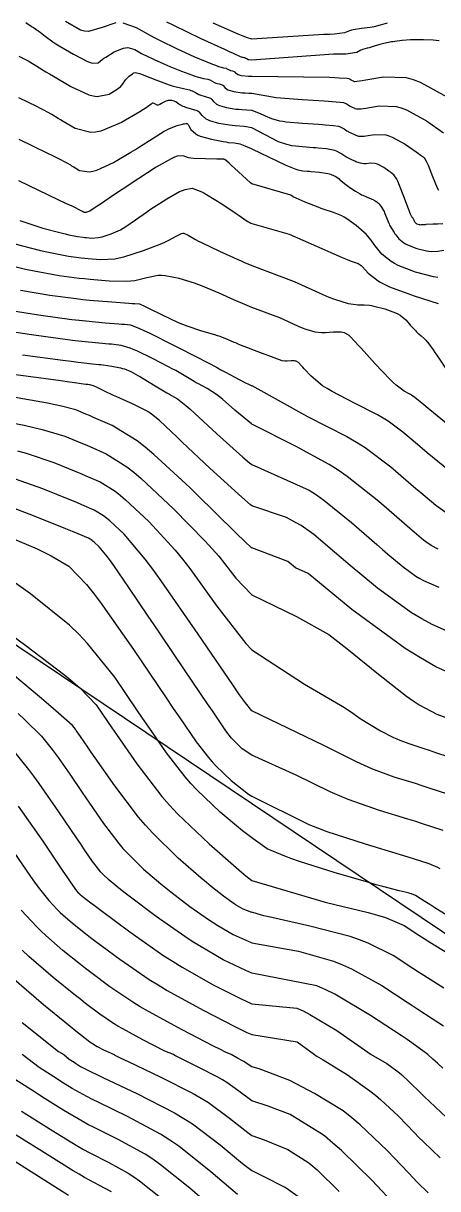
# Model space of a CAD drawing. Header units: metres. Extents: x 837476 to 838477, y 1189012 to 1191014.
# Drawn here: x 837972.6 to 838022.3, y 1189983.9 to 1190123.7 of the extents above; entities that cross this region are included whole.
import ezdxf

# ---------------------------------------------------------------- set-up
doc = ezdxf.new("R2010")
doc.units = ezdxf.units.M
doc.header["$LTSCALE"] = 0.3
for name, color, linetype in [('COTAS 10', 1, 'Continuous'), ('COTAS INT', 252, 'Continuous'), ('VIA2', 121, 'Continuous')]:
    doc.layers.add(name, color=color, linetype=linetype)

msp = doc.modelspace()

# ---------------------------------------------------------------- linework, layer by layer
at = {"layer": 'COTAS 10'}
for points in [[(837972.897, 1190123.795), (837973.546, 1190123.337), (837973.685, 1190123.242), (837973.807, 1190123.159), (837974.098, 1190122.973), (837974.375, 1190122.783), (837974.488, 1190122.699), (837974.616, 1190122.601), (837975.206, 1190122.131), (837976.151, 1190121.458), (837976.503, 1190121.232), (837976.894, 1190120.988), (837978.631, 1190119.964), (837980.295, 1190119.116), (837980.64, 1190118.983), (837980.935, 1190118.895), (837981.583, 1190118.947), (837982.074, 1190119.354), (837982.269, 1190119.49), (837982.491, 1190119.636), (837983.507, 1190120.246), (837984.606, 1190120.701), (837984.88, 1190120.749), (837985.142, 1190120.763), (837985.975, 1190120.533), (837986.787, 1190120.075), (837987.035, 1190119.945), (837987.293, 1190119.813), (837988.305, 1190119.329), (837989.462, 1190118.818), (837989.811, 1190118.67), (837990.173, 1190118.519), (837991.583, 1190117.949), (837992.896, 1190117.458), (837993.196, 1190117.355), (837993.47, 1190117.268), (837994.231, 1190117.074), (837994.745, 1190116.963), (837994.862, 1190116.927), (837994.969, 1190116.89), (837995.265, 1190116.737), (837995.527, 1190116.587), (837995.613, 1190116.551), (837995.704, 1190116.518), (837996.079, 1190116.418), (837996.438, 1190116.302), (837996.518, 1190116.258), (837996.59, 1190116.21), (837996.781, 1190115.993), (837997.032, 1190115.763), (837997.141, 1190115.706), (837997.268, 1190115.652), (837997.868, 1190115.483), (837998.855, 1190115.353), (837999.224, 1190115.324), (837999.636, 1190115.299), (838000, 1190115.286), (838002.924, 1190114.797), (838003.458, 1190114.743), (838006.068, 1190114.548), (838008.679, 1190114.381), (838009.214, 1190114.345), (838009.667, 1190114.314), (838010.625, 1190114.241), (838011.011, 1190114.174), (838011.104, 1190114.148), (838011.19, 1190114.118), (838011.455, 1190113.979), (838011.681, 1190113.827), (838011.807, 1190113.751), (838012.038, 1190113.628), (838012.261, 1190113.527), (838012.32, 1190113.503), (838012.377, 1190113.481), (838012.574, 1190113.418), (838013.102, 1190113.443), (838013.369, 1190113.476), (838013.688, 1190113.522), (838015.276, 1190113.781), (838017.319, 1190113.708), (838017.925, 1190113.544), (838018.549, 1190113.317), (838020.946, 1190111.979), (838022.988, 1190110.559)], [(837972.171, 1190100.013), (837974.95, 1190099.117), (837977.153, 1190098.541), (837977.633, 1190098.423), (837978.057, 1190098.323), (837979.117, 1190098.111), (837979.801, 1190098.025), (837979.988, 1190098.005), (837980.173, 1190097.986), (837980.834, 1190097.932), (837981.583, 1190097.979), (837981.824, 1190098.024), (837982.079, 1190098.084), (837983.123, 1190098.415), (837984.269, 1190098.931), (837984.589, 1190099.107), (837984.909, 1190099.297), (837986.075, 1190100.104), (837987.36, 1190101.04), (837987.755, 1190101.311), (837988.168, 1190101.589), (837989.802, 1190102.637), (837991.335, 1190103.491), (837991.684, 1190103.646), (837992.001, 1190103.766), (837992.873, 1190103.905), (837993.815, 1190103.56), (837994.176, 1190103.374), (837994.58, 1190103.15), (837996.401, 1190102.013), (837998.13, 1190100.866), (837998.477, 1190100.634), (837998.766, 1190100.44), (837999.33, 1190100.052), (837999.513, 1190099.921), (837999.56, 1190099.891), (837999.607, 1190099.862), (837999.765, 1190099.778), (837999.894, 1190099.719), (837999.922, 1190099.706), (837999.948, 1190099.695), (838000, 1190099.673), (838004.475, 1190098.392), (838007.749, 1190096.941), (838010.841, 1190095.588), (838011.44, 1190095.336), (838011.928, 1190095.138), (838012.76, 1190094.866), (838013.007, 1190094.735), (838013.126, 1190094.624), (838013.267, 1190094.482), (838013.958, 1190093.702), (838015.313, 1190092.684), (838015.873, 1190092.392), (838016.512, 1190092.095), (838019.485, 1190090.984), (838022.374, 1190090.086)], [(838022.355, 1190060.605), (838021.541, 1190061.062), (838021.345, 1190061.182), (838021.162, 1190061.3), (838020.605, 1190061.701), (838019.497, 1190062.648), (838018.965, 1190063.109), (838018.337, 1190063.657), (838015.256, 1190066.352), (838011.462, 1190069.35), (838010.384, 1190070.089), (838009.294, 1190070.787), (838005.256, 1190072.978), (838000, 1190075.593), (837999.954, 1190075.629), (837997.981, 1190077.301), (837996.508, 1190078.598), (837996.139, 1190078.892), (837995.786, 1190079.157), (837994.65, 1190079.878), (837993.632, 1190080.426), (837993.354, 1190080.582), (837993.077, 1190080.74), (837992.089, 1190081.328), (837990.883, 1190082.024), (837990.468, 1190082.252), (837990.018, 1190082.494), (837988.102, 1190083.492), (837986.22, 1190084.395), (837985.793, 1190084.578), (837985.406, 1190084.731), (837984.346, 1190085.041), (837983.45, 1190085.153), (837983.167, 1190085.182), (837982.869, 1190085.21), (837981.665, 1190085.305), (837979.634, 1190085.512), (837978.815, 1190085.611), (837977.884, 1190085.729), (837973.595, 1190086.304), (837969.009, 1190087.01)], [(837971.889, 1190072.406), (837972.943, 1190072.122), (837976.259, 1190071.01), (837978.897, 1190069.935), (837979.523, 1190069.675), (837980.106, 1190069.431), (837981.835, 1190068.686), (837983.602, 1190067.569), (837984.209, 1190067.09), (837984.866, 1190066.538), (837987.661, 1190063.935), (837990.814, 1190060.506), (837991.697, 1190059.433), (837992.585, 1190058.308), (837995.826, 1190053.798), (837999.302, 1190049.31), (838000, 1190048.56), (838006.337, 1190044.437), (838011.11, 1190041.643), (838012.118, 1190040.937), (838013.023, 1190040.32), (838015.432, 1190038.824), (838017.008, 1190038.029), (838017.388, 1190037.854), (838017.744, 1190037.698), (838018.824, 1190037.295), (838020.538, 1190036.748), (838021.293, 1190036.5), (838022.17, 1190036.211), (838026.35, 1190034.821)], [(837967.971, 1190052.68), (837972.892, 1190049.065), (837977.571, 1190045.521), (837978.554, 1190044.712), (837979.4, 1190043.979), (837981.323, 1190041.957), (837982.702, 1190039.94), (837983.205, 1190039.21), (837983.761, 1190038.406), (837986.207, 1190034.884), (837989.235, 1190030.974), (837990.157, 1190029.926), (837991.116, 1190028.892), (837994.884, 1190025.281), (837998.147, 1190022.435), (837998.787, 1190021.882), (837999.313, 1190021.433), (838000, 1190020.874), (838008.79, 1190018.3), (838013.969, 1190017.056), (838015.072, 1190016.743), (838016.031, 1190016.444), (838018.3, 1190015.474), (838020.05, 1190014.345), (838020.682, 1190013.944), (838021.379, 1190013.506), (838024.429, 1190011.604)], [(837971.467, 1190024.291), (837973.484, 1190021.357), (837973.958, 1190020.695), (837974.395, 1190020.099), (837975.664, 1190018.489), (837976.723, 1190017.35), (837977.027, 1190017.05), (837977.335, 1190016.757), (837978.489, 1190015.756), (837980.081, 1190014.512), (837980.666, 1190014.067), (837981.314, 1190013.577), (837984.176, 1190011.443), (837987.699, 1190009.032), (837988.764, 1190008.368), (837989.867, 1190007.706), (837994.176, 1190005.327), (837997.977, 1190003.379), (837998.761, 1190002.989), (837999.428, 1190002.662), (838000, 1190002.407), (838005.45, 1190001.552), (838007.512, 1190000), (838007.745, 1189999.87), (838008.565, 1189999.397), (838011.487, 1189997.589), (838014.181, 1189995.676), (838014.858, 1189995.138), (838015.504, 1189994.597), (838017.589, 1189992.609), (838019.507, 1189990.622), (838020.049, 1189990.08), (838020.595, 1189989.541), (838022.606, 1189987.627)], [(837998.274, 1189983.243), (837995.109, 1189985.967), (837991.245, 1189989.01), (837990.164, 1189989.751), (837989.077, 1189990.448), (837985.109, 1189992.599), (837981.656, 1189994.247), (837980.893, 1189994.627), (837980.214, 1189994.974), (837978.462, 1189995.952), (837977.122, 1189996.8), (837976.703, 1189997.066), (837976.262, 1189997.345), (837974.499, 1189998.462), (837972.469, 1190000)]]:
    msp.add_lwpolyline(points, dxfattribs=at)
at = {"layer": 'COTAS INT'}
for points in [[(837983.7, 1190123.72), (837982.08, 1190123.161), (837980.409, 1190122.706), (837979.932, 1190122.748), (837979.448, 1190122.863), (837977.648, 1190123.881)], [(838023.501, 1190114.778), (838020.243, 1190116.596), (838019.396, 1190116.903), (838018.573, 1190117.126), (838015.798, 1190117.225), (838013.674, 1190116.864), (838013.262, 1190116.797), (838012.925, 1190116.745), (838012.343, 1190116.675), (838012.254, 1190116.703), (838012.227, 1190116.713), (838012.201, 1190116.724), (838012.099, 1190116.77), (838011.993, 1190116.827), (838011.965, 1190116.844), (838011.936, 1190116.861), (838011.832, 1190116.931), (838011.712, 1190116.994), (838011.672, 1190117.008), (838011.63, 1190117.02), (838011.454, 1190117.05), (838010.507, 1190117.116), (838009.98, 1190117.15), (838009.336, 1190117.191), (838000, 1190117.283), (837999.613, 1190117.304), (837998.766, 1190117.385), (837998.418, 1190117.483), (837998.345, 1190117.514), (837998.282, 1190117.547), (837998.137, 1190117.68), (837998.026, 1190117.806), (837997.984, 1190117.834), (837997.938, 1190117.859), (837997.73, 1190117.926), (837997.513, 1190117.984), (837997.46, 1190118.003), (837997.41, 1190118.024), (837997.259, 1190118.111), (837997.087, 1190118.199), (837997.026, 1190118.221), (837996.958, 1190118.242), (837996.66, 1190118.306), (837996.219, 1190118.418), (837996.061, 1190118.469), (837995.887, 1190118.528), (837995.127, 1190118.813), (837993.986, 1190119.291), (837993.573, 1190119.472), (837993.116, 1190119.674), (837991.114, 1190120.579), (837988.971, 1190121.605), (837988.426, 1190121.883), (837987.902, 1190122.158), (837986.182, 1190123.129), (837984.589, 1190123.713)], [(838022.492, 1190121.571), (838022.122, 1190121.61), (838021.767, 1190121.644), (838020.618, 1190121.708), (838019.587, 1190121.706), (838019.307, 1190121.696), (838019.029, 1190121.683), (838018.045, 1190121.605), (838017.174, 1190121.502), (838016.967, 1190121.474), (838016.775, 1190121.446), (838016.206, 1190121.347), (838015.687, 1190121.224), (838015.526, 1190121.181), (838015.357, 1190121.135), (838014.688, 1190120.936), (838014.077, 1190120.753), (838013.945, 1190120.716), (838013.83, 1190120.686), (838013.55, 1190120.628), (838013.303, 1190120.551), (838013.208, 1190120.509), (838013.102, 1190120.458), (838012.626, 1190120.198), (838011.27, 1190119.997), (838010.609, 1190119.983), (838009.825, 1190119.987), (838000, 1190119.271), (837999.663, 1190119.287), (837999.569, 1190119.314), (837999.549, 1190119.322), (837999.531, 1190119.331), (837999.492, 1190119.367), (837999.462, 1190119.402), (837999.438, 1190119.416), (837999.381, 1190119.434), (837999.322, 1190119.45), (837999.307, 1190119.455), (837999.294, 1190119.461), (837999.252, 1190119.485), (837999.206, 1190119.509), (837999.189, 1190119.515), (837999.17, 1190119.52), (837999.089, 1190119.538), (837998.969, 1190119.569), (837998.926, 1190119.582), (837998.878, 1190119.599), (837998.671, 1190119.676), (837997.8, 1190120.063), (837997.334, 1190120.274), (837996.771, 1190120.53), (837993.924, 1190121.83), (837990.65, 1190123.397), (837989.817, 1190123.821)], [(838016.254, 1190123.693), (838016.114, 1190123.656), (838015.968, 1190123.615), (838015.386, 1190123.443), (838014.668, 1190123.264), (838014.435, 1190123.22), (838014.187, 1190123.178), (838013.171, 1190123.047), (838012.182, 1190122.898), (838011.952, 1190122.846), (838011.74, 1190122.789), (838011.133, 1190122.54), (838009.937, 1190122.363), (838009.355, 1190122.351), (838008.663, 1190122.354), (838000, 1190121.777), (837999.506, 1190121.919), (837998.989, 1190122.121), (837998.377, 1190122.373), (837995.376, 1190123.702)], [(837972.076, 1190119.736), (837972.937, 1190119.298), (837973.17, 1190119.17), (837973.4, 1190119.04), (837974.21, 1190118.545), (837975.32, 1190117.859), (837975.739, 1190117.608), (837976.207, 1190117.33), (837978.299, 1190116.104), (837980.468, 1190115.111), (837980.984, 1190114.979), (837981.464, 1190114.91), (837982.891, 1190115.177), (837983.874, 1190115.783), (837984.073, 1190115.927), (837984.241, 1190116.06), (837984.582, 1190116.457), (837984.776, 1190116.793), (837984.851, 1190116.889), (837984.934, 1190116.985), (837985.313, 1190117.344), (837985.695, 1190117.635), (837985.782, 1190117.69), (837985.86, 1190117.734), (837986.071, 1190117.796), (837986.54, 1190117.653), (837986.781, 1190117.566), (837987.069, 1190117.458), (837988.507, 1190116.901), (837990.078, 1190116.319), (837990.449, 1190116.195), (837990.792, 1190116.089), (837991.802, 1190115.842), (837992.532, 1190115.684), (837992.699, 1190115.633), (837992.851, 1190115.58), (837993.271, 1190115.363), (837993.644, 1190115.15), (837993.765, 1190115.099), (837993.895, 1190115.052), (837994.428, 1190114.91), (837994.938, 1190114.745), (837995.052, 1190114.683), (837995.154, 1190114.614), (837995.426, 1190114.306), (837995.782, 1190113.979), (837995.937, 1190113.898), (837996.117, 1190113.822), (837996.971, 1190113.581), (837998.096, 1190113.402), (837998.447, 1190113.365), (837998.815, 1190113.334), (838000, 1190113.278)], [(838022.916, 1190099.636), (838022.278, 1190099.609), (838021.76, 1190099.586), (838020.885, 1190099.541), (838020.783, 1190099.529), (838020.721, 1190099.525), (838020.599, 1190099.523), (838020.478, 1190099.521), (838020.447, 1190099.518), (838020.417, 1190099.515), (838020.318, 1190099.498), (838020.209, 1190099.491), (838020.173, 1190099.495), (838020.134, 1190099.501), (838019.974, 1190099.544), (838019.821, 1190099.603), (838019.786, 1190099.62), (838019.756, 1190099.638), (838019.676, 1190099.703), (838019.623, 1190099.768), (838019.61, 1190099.786), (838019.598, 1190099.803), (838019.558, 1190099.865), (838019.523, 1190099.93), (838019.513, 1190099.95), (838019.504, 1190099.971), (838019.472, 1190100.052), (838019.436, 1190100.137), (838019.412, 1190100.183), (838019.364, 1190100.261), (838019.306, 1190100.338), (838019.289, 1190100.36), (838019.271, 1190100.382), (838019.2, 1190100.462), (838019.006, 1190100.89), (838018.911, 1190101.13), (838018.798, 1190101.424), (838018.24, 1190102.924), (838017.648, 1190104.444), (838017.513, 1190104.75), (838017.392, 1190105.006), (838017.061, 1190105.515), (838016.724, 1190105.76), (838016.598, 1190105.849), (838016.458, 1190105.948), (838015.838, 1190106.381), (838015.159, 1190106.76), (838014.982, 1190106.824), (838014.811, 1190106.871), (838014.232, 1190106.891), (838013.716, 1190106.836), (838013.584, 1190106.834), (838013.457, 1190106.839), (838013.034, 1190106.905), (838012.624, 1190107.037), (838012.504, 1190107.082), (838012.381, 1190107.132), (838011.915, 1190107.343), (838011.434, 1190107.6), (838011.302, 1190107.678), (838011.171, 1190107.759), (838010.699, 1190108.077), (838010.148, 1190108.365), (838009.966, 1190108.428), (838009.772, 1190108.484), (838008.967, 1190108.622), (838007.987, 1190108.712), (838007.683, 1190108.736), (838007.365, 1190108.761), (838006.097, 1190108.847), (838004.83, 1190108.994), (838004.511, 1190109.057), (838004.207, 1190109.129), (838003.227, 1190109.47), (838000, 1190111.146), (837999.105, 1190111.296), (837997.995, 1190111.369), (837997.67, 1190111.406), (837997.337, 1190111.452), (837996.073, 1190111.679), (837994.967, 1190111.991), (837994.734, 1190112.09), (837994.532, 1190112.195), (837994.071, 1190112.619), (837993.718, 1190113.018), (837993.585, 1190113.108), (837993.438, 1190113.188), (837992.778, 1190113.402), (837992.086, 1190113.586), (837991.918, 1190113.647), (837991.761, 1190113.713), (837991.277, 1190113.989), (837990.892, 1190114.244), (837990.796, 1190114.296), (837990.705, 1190114.34), (837990.416, 1190114.435), (837990.139, 1190114.44), (837990.055, 1190114.427), (837989.969, 1190114.409), (837989.635, 1190114.292), (837989.318, 1190114.142), (837989.242, 1190114.103), (837989.172, 1190114.064), (837988.964, 1190113.931), (837988.772, 1190113.864), (837988.712, 1190113.867), (837988.649, 1190113.88), (837988.396, 1190114.004), (837988.162, 1190114.115), (837988.111, 1190114.12), (837988.065, 1190114.114), (837987.949, 1190113.996), (837987.356, 1190113.542), (837987.01, 1190113.324), (837986.586, 1190113.065), (837984.396, 1190111.797), (837981.898, 1190110.755), (837981.279, 1190110.639), (837980.691, 1190110.598), (837978.83, 1190111.072), (837977.392, 1190111.914), (837977.071, 1190112.105), (837976.783, 1190112.278), (837976.02, 1190112.75), (837975.082, 1190113.272), (837974.683, 1190113.477), (837974.225, 1190113.707), (837972.069, 1190114.756)], [(838000, 1190113.27), (838001.091, 1190112.815), (838001.359, 1190112.701), (838001.609, 1190112.593), (838002.373, 1190112.256), (838003.339, 1190111.99), (838003.718, 1190111.927), (838004.144, 1190111.869), (838006.083, 1190111.697), (838008.022, 1190111.571), (838008.449, 1190111.541), (838008.827, 1190111.513), (838009.796, 1190111.432), (838010.391, 1190111.329), (838010.535, 1190111.288), (838010.669, 1190111.241), (838011.077, 1190111.028), (838011.426, 1190110.793), (838011.523, 1190110.733), (838011.621, 1190110.676), (838011.976, 1190110.486), (838012.321, 1190110.329), (838012.412, 1190110.293), (838012.5, 1190110.259), (838012.804, 1190110.162), (838013.279, 1190110.141), (838013.477, 1190110.155), (838013.702, 1190110.179), (838014.754, 1190110.336), (838016.065, 1190110.289), (838016.454, 1190110.184), (838016.854, 1190110.039), (838018.392, 1190109.18), (838019.723, 1190108.254), (838019.992, 1190108.065), (838020.218, 1190107.907), (838020.676, 1190107.582), (838020.937, 1190107.152), (838021.039, 1190106.927), (838021.154, 1190106.657), (838021.676, 1190105.302), (838022.249, 1190103.931), (838022.396, 1190103.652)], [(837972.063, 1190109.776), (837975.513, 1190108.116), (837976.197, 1190107.783), (837976.764, 1190107.504), (837977.829, 1190106.955), (837978.245, 1190106.697), (837978.402, 1190106.603), (837978.578, 1190106.499), (837979.362, 1190106.039), (837980.531, 1190105.868), (837980.949, 1190105.945), (837981.408, 1190106.077), (837983.405, 1190107.005), (837985.512, 1190108.229), (837986.04, 1190108.548), (837986.544, 1190108.859), (837988.167, 1190109.908), (837989.502, 1190110.745), (837989.825, 1190110.921), (837990.128, 1190111.073), (837991.054, 1190111.422), (837991.704, 1190111.577), (837991.833, 1190111.607), (837991.94, 1190111.631), (837992.141, 1190111.67), (837992.209, 1190111.67), (837992.222, 1190111.669), (837992.266, 1190111.663), (837992.359, 1190111.546), (837992.404, 1190111.475), (837992.457, 1190111.387), (837992.716, 1190110.932), (837993.283, 1190110.411), (837993.53, 1190110.283), (837993.816, 1190110.161), (837995.175, 1190109.777), (837996.579, 1190109.501), (837996.893, 1190109.447), (837997.175, 1190109.404), (837997.922, 1190109.328), (837998.555, 1190109.221), (837998.765, 1190109.158), (837998.989, 1190109.081), (837999.92, 1190108.68), (838000, 1190108.631), (838004.081, 1190106.684), (838005.075, 1190106.269), (838005.305, 1190106.187), (838005.516, 1190106.12), (838006.112, 1190105.996), (838006.708, 1190105.951), (838006.918, 1190105.932), (838007.147, 1190105.911), (838008.138, 1190105.813), (838009.114, 1190105.666), (838009.334, 1190105.614), (838009.533, 1190105.556), (838010.068, 1190105.306), (838010.47, 1190105.009), (838010.584, 1190104.921), (838010.699, 1190104.831), (838011.125, 1190104.486), (838011.592, 1190104.124), (838011.732, 1190104.023), (838011.878, 1190103.921), (838012.445, 1190103.551), (838013.026, 1190103.211), (838013.181, 1190103.129), (838013.333, 1190103.053), (838013.86, 1190102.819), (838014.314, 1190102.63), (838014.421, 1190102.581), (838014.519, 1190102.535), (838014.806, 1190102.381), (838015.006, 1190102.255), (838015.05, 1190102.226), (838015.089, 1190102.199), (838015.189, 1190102.125), (838015.289, 1190102.012), (838015.328, 1190101.962), (838015.373, 1190101.903), (838015.575, 1190101.619), (838015.809, 1190101.224), (838015.874, 1190101.094), (838015.938, 1190100.955), (838016.169, 1190100.38), (838016.405, 1190099.786), (838016.473, 1190099.636), (838016.541, 1190099.491), (838016.795, 1190099.019), (838017.084, 1190098.575), (838017.174, 1190098.448), (838017.269, 1190098.32), (838017.65, 1190097.845), (838018.231, 1190097.372), (838018.452, 1190097.246), (838018.699, 1190097.122), (838019.811, 1190096.69), (838020.973, 1190096.385), (838021.253, 1190096.34), (838021.514, 1190096.313), (838022.302, 1190096.359), (838023.022, 1190096.484)], [(838022.333, 1190093.185), (838021.812, 1190093.269), (838019.648, 1190093.837), (838017.578, 1190094.641), (838017.117, 1190094.872), (838016.705, 1190095.107), (838015.624, 1190095.987), (838014.961, 1190096.797), (838014.812, 1190096.988), (838014.679, 1190097.165), (838014.326, 1190097.681), (838013.894, 1190098.206), (838013.712, 1190098.387), (838013.502, 1190098.584), (838012.516, 1190099.426), (838011.391, 1190100.24), (838011.094, 1190100.42), (838010.802, 1190100.58), (838009.801, 1190100.993), (838008.695, 1190101.355), (838008.337, 1190101.483), (838007.957, 1190101.623), (838006.4, 1190102.231), (838004.984, 1190102.89), (838004.693, 1190103.062), (838000, 1190104.434), (837999.872, 1190104.548), (837997.945, 1190106.301), (837997.575, 1190106.637), (837997.276, 1190106.907), (837996.788, 1190107.343), (837996.766, 1190107.353), (837996.76, 1190107.355), (837996.755, 1190107.357), (837996.74, 1190107.359), (837996.721, 1190107.361), (837996.714, 1190107.362), (837996.706, 1190107.364), (837996.67, 1190107.371), (837996.304, 1190107.382), (837996.088, 1190107.386), (837995.823, 1190107.39), (837994.451, 1190107.409), (837993.01, 1190107.481), (837992.701, 1190107.518), (837992.431, 1190107.563), (837991.782, 1190107.79), (837991.047, 1190107.746), (837990.723, 1190107.621), (837990.347, 1190107.447), (837988.555, 1190106.411), (837986.473, 1190105.072), (837985.915, 1190104.707), (837985.364, 1190104.345), (837983.44, 1190103.059), (837981.86, 1190101.998), (837981.526, 1190101.777), (837981.237, 1190101.587), (837980.567, 1190101.167), (837980.235, 1190101.013), (837980.158, 1190100.991), (837980.089, 1190100.978), (837979.894, 1190101.007), (837979.763, 1190101.083), (837979.734, 1190101.1), (837979.708, 1190101.116), (837979.638, 1190101.159), (837978.445, 1190101.736), (837977.711, 1190102.089), (837976.801, 1190102.525), (837972.056, 1190104.797)], [(837968.637, 1190098.012), (837973.595, 1190096.718), (837974.674, 1190096.453), (837975.627, 1190096.227), (837978.012, 1190095.749), (837979.552, 1190095.557), (837979.972, 1190095.511), (837980.39, 1190095.469), (837981.877, 1190095.347), (837983.561, 1190095.453), (837984.103, 1190095.555), (837984.678, 1190095.688), (837987.028, 1190096.434), (837989.201, 1190097.284), (837989.665, 1190097.484), (837990.068, 1190097.668), (837991.028, 1190098.206), (837991.582, 1190098.485), (837991.73, 1190098.506), (837991.876, 1190098.502), (837992.38, 1190098.288), (837993.255, 1190097.767), (837993.633, 1190097.57), (837994.07, 1190097.35), (837996.142, 1190096.367), (837998.259, 1190095.4), (837998.726, 1190095.191), (837999.14, 1190095.006), (838000, 1190094.638), (838005.101, 1190092.71), (838008.523, 1190091.15), (838009.268, 1190090.838), (838009.924, 1190090.579), (838011.563, 1190090.075), (838012.504, 1190089.953), (838012.72, 1190089.934), (838012.918, 1190089.921), (838013.473, 1190089.927), (838014.114, 1190089.88), (838014.366, 1190089.833), (838014.65, 1190089.772), (838015.946, 1190089.429), (838017.251, 1190088.961), (838017.541, 1190088.822), (838017.8, 1190088.678), (838018.481, 1190088.12), (838018.91, 1190087.607), (838019.01, 1190087.491), (838019.103, 1190087.387), (838019.372, 1190087.103), (838019.565, 1190086.911), (838019.61, 1190086.865), (838019.651, 1190086.821), (838019.769, 1190086.686), (838019.913, 1190086.539), (838019.971, 1190086.487), (838020.037, 1190086.43), (838020.341, 1190086.187), (838020.698, 1190085.874), (838020.797, 1190085.774), (838020.896, 1190085.668), (838021.255, 1190085.239), (838021.777, 1190084.507), (838021.978, 1190084.211), (838022.204, 1190083.874), (838023.228, 1190082.321)], [(838025.09, 1190074.305), (838021.82, 1190076.959), (838021.168, 1190077.491), (838020.626, 1190077.933), (838019.582, 1190078.797), (838019.182, 1190079.092), (838019.045, 1190079.177), (838018.898, 1190079.262), (838018.273, 1190079.582), (838017.318, 1190080.28), (838016.964, 1190080.604), (838016.57, 1190080.985), (838014.819, 1190082.833), (838013.116, 1190084.703), (838012.753, 1190085.097), (838012.436, 1190085.438), (838011.679, 1190086.224), (838011.117, 1190086.553), (838010.922, 1190086.606), (838010.71, 1190086.642), (838009.803, 1190086.637), (838008.848, 1190086.567), (838008.606, 1190086.563), (838008.372, 1190086.566), (838007.61, 1190086.631), (838006.531, 1190086.962), (838006.099, 1190087.133), (838005.609, 1190087.338), (838003.357, 1190088.365), (838000, 1190089.598), (837998.883, 1190090.064), (837998.426, 1190090.262), (837997.953, 1190090.469), (837996.108, 1190091.303), (837994.183, 1190092.124), (837993.66, 1190092.324), (837993.141, 1190092.512), (837991.302, 1190093.091), (837989.603, 1190093.405), (837989.173, 1190093.425), (837988.76, 1190093.417), (837987.414, 1190093.148), (837985.975, 1190092.81), (837985.503, 1190092.759), (837985, 1190092.727), (837982.92, 1190092.762), (837980.607, 1190092.953), (837979.957, 1190093.018), (837979.303, 1190093.088), (837976.908, 1190093.388), (837973.901, 1190093.942), (837972.862, 1190094.173), (837971.733, 1190094.438)], [(838023.595, 1190070.104), (838021.046, 1190072.189), (838020.434, 1190072.697), (838019.863, 1190073.175), (838018.14, 1190074.649), (838016.361, 1190075.961), (838015.754, 1190076.337), (838015.098, 1190076.718), (838012.316, 1190078.14), (838009.631, 1190079.52), (838009.035, 1190079.875), (838008.504, 1190080.219), (838007.121, 1190081.361), (838006.303, 1190082.26), (838006.128, 1190082.449), (838005.976, 1190082.613), (838005.612, 1190082.991), (838005.342, 1190083.149), (838005.248, 1190083.174), (838005.146, 1190083.192), (838004.711, 1190083.189), (838004.252, 1190083.156), (838004.135, 1190083.154), (838004.023, 1190083.155), (838003.657, 1190083.186), (838000, 1190084.555), (837999.724, 1190084.664), (837998.461, 1190085.179), (837998.164, 1190085.303), (837997.889, 1190085.419), (837997.086, 1190085.773), (837996.218, 1190086.11), (837995.903, 1190086.215), (837995.555, 1190086.327), (837994.027, 1190086.773), (837992.242, 1190087.357), (837991.731, 1190087.555), (837991.214, 1190087.769), (837989.287, 1190088.673), (837987.674, 1190089.486), (837987.354, 1190089.643), (837987.09, 1190089.771), (837986.594, 1190089.984), (837985.991, 1190090.034), (837985.66, 1190090.058), (837985.258, 1190090.087), (837983.209, 1190090.228), (837980.545, 1190090.455), (837979.753, 1190090.537), (837978.939, 1190090.628), (837975.803, 1190091.027), (837972.27, 1190091.631)], [(837970.64, 1190089.321), (837974.699, 1190088.665), (837978.411, 1190088.178), (837979.284, 1190088.074), (837980.089, 1190087.983), (837982.437, 1190087.767), (837984.063, 1190087.649), (837984.414, 1190087.62), (837984.721, 1190087.594), (837985.47, 1190087.512), (837986.557, 1190087.093), (837987.077, 1190086.854), (837987.692, 1190086.561), (837990.707, 1190085.055), (837993.694, 1190083.524), (837994.292, 1190083.215), (837994.79, 1190082.956), (837995.762, 1190082.433), (837996.296, 1190082.131), (837996.517, 1190082.011), (837996.771, 1190081.874), (837997.957, 1190081.251), (837999.11, 1190080.657), (837999.344, 1190080.54), (837999.541, 1190080.443), (837999.942, 1190080.264), (838000, 1190080.244), (838006.698, 1190076.539), (838011.423, 1190074.115), (838012.547, 1190073.458), (838013.591, 1190072.806), (838016.698, 1190070.5), (838019.1, 1190068.416), (838019.7, 1190067.903), (838020.271, 1190067.419), (838022.1, 1190065.903), (838024.031, 1190064.508)], [(837972.49, 1190083.942), (837977.357, 1190083.279), (837978.346, 1190083.148), (837979.179, 1190083.041), (837980.892, 1190082.843), (837981.674, 1190082.772), (837981.921, 1190082.744), (837982.18, 1190082.713), (837983.222, 1190082.569), (837984.256, 1190082.369), (837984.509, 1190082.302), (837984.749, 1190082.23), (837985.496, 1190081.928), (837986.343, 1190081.463), (837986.645, 1190081.288), (837986.976, 1190081.093), (837988.417, 1190080.222), (837989.818, 1190079.371), (837990.125, 1190079.188), (837990.397, 1190079.028), (837991.083, 1190078.64), (837992.09, 1190077.85), (837992.562, 1190077.436), (837993.12, 1190076.937), (837995.833, 1190074.431), (837998.936, 1190071.643), (837999.739, 1190070.967), (838000, 1190070.754), (838006.883, 1190067.706), (838007.762, 1190067.122), (838008.653, 1190066.491), (838011.978, 1190063.814), (838014.999, 1190061.179), (838015.699, 1190060.574), (838016.34, 1190060.023), (838018.164, 1190058.482), (838019.693, 1190057.386), (838020.149, 1190057.115), (838020.619, 1190056.858), (838022.434, 1190056.049)], [(838026.524, 1190049.408), (838021.66, 1190051.577), (838020.4, 1190052.266), (838019.178, 1190052.992), (838015.077, 1190055.931), (838011.562, 1190058.857), (838010.709, 1190059.576), (838009.908, 1190060.254), (838007.449, 1190062.372), (838005.936, 1190063.468), (838004.892, 1190064.03), (838004.17, 1190064.431), (838000, 1190065.819), (837999.85, 1190065.938), (837999.164, 1190066.53), (837998.4, 1190067.206), (837994.984, 1190070.343), (837991.669, 1190073.457), (837990.969, 1190074.119), (837990.362, 1190074.693), (837988.956, 1190076.042), (837987.986, 1190076.818), (837987.654, 1190077.031), (837987.295, 1190077.244), (837985.769, 1190078.006), (837984.196, 1190078.715), (837983.806, 1190078.894), (837983.436, 1190079.065), (837982.268, 1190079.621), (837981.38, 1190080.037), (837981.186, 1190080.12), (837981.016, 1190080.189), (837980.591, 1190080.321), (837980.351, 1190080.355), (837980.297, 1190080.362), (837980.249, 1190080.368), (837980.12, 1190080.382), (837978.724, 1190080.569), (837977.876, 1190080.685), (837976.83, 1190080.829), (837971.386, 1190081.581)], [(838028.983, 1190043.38), (838022.097, 1190046.524), (838020.243, 1190047.57), (838018.413, 1190048.692), (838011.991, 1190053.38), (838006.784, 1190057.692), (838005.241, 1190058.373), (838004.339, 1190059.124), (838000, 1190060.781), (837999.98, 1190060.797), (837999.888, 1190060.876), (837999.785, 1190060.967), (837999.327, 1190061.388), (837997.973, 1190062.703), (837997.305, 1190063.357), (837996.511, 1190064.137), (837992.587, 1190068.001), (837988.266, 1190071.99), (837987.222, 1190072.849), (837986.243, 1190073.602), (837983.26, 1190075.432), (837981.036, 1190076.414), (837980.537, 1190076.631), (837980.089, 1190076.825), (837978.889, 1190077.33), (837977.182, 1190077.782), (837976.413, 1190077.944), (837975.516, 1190078.12), (837971.207, 1190078.889)], [(837967.574, 1190076.429), (837972.716, 1190075.472), (837973.861, 1190075.224), (837974.885, 1190074.982), (837977.574, 1190074.17), (837979.493, 1190073.38), (837980.03, 1190073.153), (837980.571, 1190072.922), (837982.547, 1190072.059), (837985.001, 1190070.508), (837985.843, 1190069.844), (837986.755, 1190069.078), (837990.636, 1190065.463), (837994.419, 1190061.587), (837995.269, 1190060.656), (837996.035, 1190059.786), (837998.088, 1190057.16), (838000, 1190055.138), (838005.374, 1190052.547), (838009.241, 1190050.393), (838010.331, 1190049.544), (838011.41, 1190048.693), (838015.221, 1190045.608), (838018.569, 1190042.993), (838019.356, 1190042.438), (838020.083, 1190041.957), (838022.203, 1190040.829), (838024.487, 1190040.008)], [(838024.652, 1190030.858), (838021.275, 1190031.971), (838020.433, 1190032.243), (838019.633, 1190032.498), (838017.082, 1190033.288), (838014.401, 1190034.287), (838013.519, 1190034.674), (838012.576, 1190035.11), (838008.665, 1190037.082), (838000, 1190041.235), (837999.248, 1190042.179), (837998.55, 1190043.155), (837997.715, 1190044.347), (837993.563, 1190050.437), (837989.135, 1190056.829), (837988.126, 1190058.211), (837987.21, 1190059.425), (837984.686, 1190062.407), (837982.976, 1190063.999), (837982.574, 1190064.337), (837982.203, 1190064.629), (837981.122, 1190065.313), (837979.64, 1190065.94), (837979.017, 1190066.197), (837978.301, 1190066.49), (837974.944, 1190067.85), (837971.002, 1190069.262)], [(838022.954, 1190026.895), (838020.379, 1190027.731), (838019.573, 1190027.985), (838018.728, 1190028.249), (838015.34, 1190029.281), (838011.586, 1190030.596), (838010.51, 1190031.038), (838009.417, 1190031.514), (838005.34, 1190033.513), (838000, 1190035.905), (837998.85, 1190036.691), (837998.003, 1190037.503), (837997.787, 1190037.735), (837997.58, 1190037.971), (837996.899, 1190038.85), (837995.771, 1190040.497), (837995.281, 1190041.218), (837994.715, 1190042.052), (837992.029, 1190046.021), (837989.054, 1190050.423), (837988.306, 1190051.531), (837987.591, 1190052.591), (837985.28, 1190056.021), (837983.457, 1190058.662), (837983.049, 1190059.225), (837982.683, 1190059.715), (837981.711, 1190060.879), (837981.087, 1190061.46), (837980.94, 1190061.583), (837980.804, 1190061.69), (837980.41, 1190061.94), (837979.175, 1190062.448), (837978.51, 1190062.718), (837977.704, 1190063.045), (837973.629, 1190064.69), (837969.06, 1190066.402)], [(837970.369, 1190062.314), (837974.283, 1190060.641), (837975.161, 1190060.226), (837975.95, 1190059.833), (837978.055, 1190058.59), (837980.17, 1190056.385), (837980.966, 1190055.386), (837981.851, 1190054.217), (837985.807, 1190048.59), (837989.729, 1190042.801), (837990.593, 1190041.53), (837991.361, 1190040.402), (837993.335, 1190037.528), (837994.798, 1190035.639), (837995.244, 1190035.132), (837995.707, 1190034.633), (837997.528, 1190032.888), (837999.63, 1190031.246), (838000, 1190030.995), (838006.845, 1190027.607), (838007.896, 1190027.192), (838009.014, 1190026.777), (838013.598, 1190025.274), (838017.823, 1190023.999), (838018.713, 1190023.728), (838019.483, 1190023.491), (838021.256, 1190022.932), (838022.265, 1190022.475), (838022.554, 1190022.304)], [(838000, 1190026), (837999.529, 1190026.347), (837998.888, 1190026.84), (837996.206, 1190029.085), (837993.412, 1190031.762), (837992.701, 1190032.529), (837992.016, 1190033.307), (837989.771, 1190036.206), (837987.561, 1190039.404), (837986.899, 1190040.37), (837986.215, 1190041.37), (837983.565, 1190045.274), (837980.32, 1190049.32), (837979.261, 1190050.41), (837978.132, 1190051.488), (837973.478, 1190055.274), (837968.991, 1190058.404)], [(838000, 1190017.047), (837998.989, 1190017.454), (837998.143, 1190017.939), (837997.89, 1190018.1), (837997.628, 1190018.272), (837996.613, 1190018.989), (837995.13, 1190020.172), (837994.574, 1190020.638), (837993.953, 1190021.164), (837991.186, 1190023.562), (837988.082, 1190026.591), (837987.25, 1190027.514), (837986.429, 1190028.473), (837983.562, 1190032.242), (837981.237, 1190035.586), (837980.758, 1190036.277), (837980.35, 1190036.867), (837979.469, 1190038.149), (837979.066, 1190038.728), (837978.958, 1190038.874), (837978.853, 1190039.014), (837978.487, 1190039.469), (837976.82, 1190040.957), (837975.894, 1190041.748), (837974.767, 1190042.703), (837969.018, 1190047.522)], [(837971.978, 1190040.925), (837972.805, 1190040.171), (837974.798, 1190038.175), (837976.055, 1190036.609), (837976.418, 1190036.127), (837976.787, 1190035.624), (837978.175, 1190033.634), (837979.668, 1190031.43), (837980.104, 1190030.792), (837980.55, 1190030.143), (837982.241, 1190027.7), (837984.043, 1190025.329), (837984.56, 1190024.726), (837985.083, 1190024.145), (837987.035, 1190022.241), (837989.103, 1190020.49), (837989.699, 1190020.007), (837990.305, 1190019.524), (837992.581, 1190017.786), (837994.804, 1190016.215), (837995.377, 1190015.838), (837995.933, 1190015.486), (837997.786, 1190014.422), (837999.948, 1190013.448), (838000, 1190013.427), (838005.601, 1190012.421), (838009.802, 1190011.206), (838010.901, 1190010.778), (838011.971, 1190010.311), (838015.601, 1190008.291), (838018.626, 1190006.3), (838019.315, 1190005.851), (838019.94, 1190005.446), (838021.661, 1190004.351), (838023.002, 1190003.448)], [(838022.909, 1189998.395), (838022.265, 1189998.981), (838021.721, 1189999.473), (838021.113, 1190000), (838019.221, 1190001.416), (838018.632, 1190001.805), (838017.914, 1190002.278), (838014.251, 1190004.699), (838009.978, 1190007.236), (838008.877, 1190007.783), (838007.81, 1190008.262), (838000, 1190009.786), (837999.291, 1190010.092), (837996.582, 1190011.39), (837993.722, 1190013.032), (837992.865, 1190013.576), (837991.98, 1190014.158), (837988.548, 1190016.582), (837985.48, 1190018.876), (837984.824, 1190019.375), (837984.252, 1190019.816), (837982.885, 1190020.919), (837982.084, 1190021.7), (837981.87, 1190021.938), (837981.658, 1190022.185), (837980.919, 1190023.157), (837979.862, 1190024.7), (837979.45, 1190025.307), (837978.986, 1190025.993), (837976.88, 1190029.119), (837974.509, 1190032.521), (837973.877, 1190033.38), (837973.257, 1190034.204), (837971.108, 1190036.88)], [(837971.986, 1190029.781), (837974.926, 1190025.586), (837977.337, 1190022.014), (837977.818, 1190021.308), (837978.218, 1190020.726), (837978.987, 1190019.647), (837979.234, 1190019.381), (837979.305, 1190019.31), (837979.377, 1190019.242), (837979.647, 1190019.008), (837980.694, 1190018.218), (837981.256, 1190017.798), (837981.937, 1190017.292), (837985.379, 1190014.74), (837989.475, 1190011.864), (837990.569, 1190011.154), (837991.644, 1190010.481), (837995.379, 1190008.359), (837998.634, 1190006.735), (837999.406, 1190006.376), (838000, 1190006.111), (838005.402, 1190005.592), (838006.174, 1190005.236), (838006.982, 1190004.826), (838010.19, 1190002.901), (838014.322, 1190000), (838016.216, 1189998.928), (838017.414, 1189998.078), (838017.715, 1189997.839), (838018.002, 1189997.598), (838018.928, 1189996.715), (838020.223, 1189995.422), (838020.742, 1189994.923), (838021.332, 1189994.363), (838024.042, 1189991.829)], [(838025.813, 1190015.23), (838022.098, 1190017.536), (838021.366, 1190017.991), (838020.761, 1190018.367), (838019.649, 1190019.066), (838019.181, 1190019.266), (838018.983, 1190019.328), (838018.756, 1190019.393), (838017.687, 1190019.649), (838015.724, 1190020.155), (838014.933, 1190020.376), (838014.034, 1190020.633), (838009.893, 1190021.855), (838005.715, 1190023.175), (838004.793, 1190023.493), (838003.972, 1190023.791), (838001.855, 1190024.695), (838000.157, 1190025.884), (838000, 1190026.018)], [(838021.17, 1189983.425), (838019.858, 1189984.72), (838019.355, 1189985.237), (838018.791, 1189985.821), (838016.249, 1189988.504), (838013.007, 1189991.595), (838012.001, 1189992.437), (838010.948, 1189993.274), (838007.525, 1189995.333), (838004.553, 1189996.903), (838000.879, 1189998.307), (838000, 1189998.555), (837999.586, 1189998.812), (837999.189, 1189999.102), (837999.053, 1189999.185), (837998.906, 1189999.27), (837998.283, 1189999.586), (837997.539, 1190000), (837996.846, 1190000.302), (837996.185, 1190000.64), (837995.411, 1190001.037), (837991.67, 1190002.972), (837987.608, 1190005.182), (837986.633, 1190005.752), (837985.722, 1190006.303), (837982.972, 1190008.145), (837980.691, 1190009.862), (837980.076, 1190010.335), (837979.468, 1190010.807), (837977.331, 1190012.503), (837975.294, 1190014.272), (837974.749, 1190014.789), (837974.212, 1190015.319), (837972.341, 1190017.331)], [(838023.045, 1190007.978), (838020.66, 1190009.476), (838019.999, 1190009.898), (838019.338, 1190010.323), (838016.95, 1190011.883), (838013.963, 1190013.385), (838012.925, 1190013.774), (838011.795, 1190014.151), (838006.95, 1190015.414), (838002.409, 1190016.439), (838001.471, 1190016.666), (838000.671, 1190016.869), (838000, 1190017.073)], [(838017.364, 1189981.776), (838014.429, 1189984.91), (838010.773, 1189988.494), (838009.744, 1189989.394), (838008.709, 1189990.254), (838008.177, 1189990.642), (838004.618, 1189992.818), (838001.991, 1189993.826), (838000, 1189994.475), (837998.467, 1189995.601), (837996.996, 1189996.675), (837996.494, 1189996.984), (837995.95, 1189997.297), (837993.643, 1189998.467), (837990.777, 1189999.904), (837990.599, 1190000), (837989.595, 1190000.42), (837986.945, 1190001.769), (837984.528, 1190003.084), (837983.947, 1190003.423), (837983.405, 1190003.751), (837981.769, 1190004.847), (837980.068, 1190006.147), (837979.485, 1190006.603), (837978.854, 1190007.102), (837976.173, 1190009.251), (837973.252, 1190011.787), (837972.47, 1190012.528)], [(837971.21, 1190009.302), (837975.014, 1190005.999), (837978.241, 1190003.396), (837978.895, 1190002.871), (837979.445, 1190002.432), (837980.566, 1190001.55), (837981.089, 1190001.199), (837981.262, 1190001.094), (837981.448, 1190000.986), (837982.221, 1190000.566), (837983.492, 1190000), (837983.57, 1189999.958), (837984.319, 1189999.583), (837985.163, 1189999.169), (837989.002, 1189997.348), (837992.994, 1189995.323), (837993.935, 1189994.782), (837994.804, 1189994.248), (837997.348, 1189992.389), (837999.517, 1189990.663), (838000, 1189990.32), (838001.488, 1189989.795), (838004.33, 1189988.607), (838006.841, 1189987.034), (838007.086, 1189986.831), (838007.833, 1189986.176), (838010.492, 1189983.57)], [(837972.483, 1190003.856), (837975.617, 1190001.346), (837976.271, 1190000.831), (837976.834, 1190000.394), (837977.48, 1190000), (837978.094, 1189999.467), (837978.705, 1189999.08), (837978.858, 1189998.984), (837979.003, 1189998.892), (837979.467, 1189998.598), (837980.758, 1189997.941), (837981.424, 1189997.62), (837982.224, 1189997.238), (837986.228, 1189995.359), (837990.729, 1189993.028), (837991.842, 1189992.363), (837992.898, 1189991.688), (837996.228, 1189989.178), (837998.896, 1189986.953), (837999.533, 1189986.458), (838000, 1189986.11), (838001.128, 1189985.547), (838004.15, 1189984.035), (838006.356, 1189982.425)], [(837978.04, 1189983.11), (837974.442, 1189985.369), (837970.261, 1189988.015), (837969.163, 1189988.71), (837968.092, 1189989.388), (837964.442, 1189991.7), (837961.432, 1189993.681), (837960.764, 1189994.151), (837960.168, 1189994.586), (837958.615, 1189995.872), (837957.487, 1189996.939), (837957.159, 1189997.236), (837956.825, 1189997.534), (837955.564, 1189998.615), (837954.139, 1190000)], [(837995.574, 1189981.372), (837992.57, 1189983.99), (837989.067, 1189986.788), (837988.13, 1189987.447), (837987.207, 1189988.056), (837983.99, 1189989.839), (837981.087, 1189991.256), (837980.362, 1189991.635), (837979.671, 1189992.008), (837977.457, 1189993.306), (837975.241, 1189994.709), (837974.547, 1189995.148), (837973.819, 1189995.609), (837970.903, 1189997.457)], [(837972.392, 1189993.23), (837973.36, 1189992.618), (837976.452, 1189990.661), (837979.127, 1189989.042), (837979.831, 1189988.643), (837980.519, 1189988.266), (837982.871, 1189987.079), (837985.185, 1189985.796), (837985.849, 1189985.358), (837986.524, 1189984.884), (837989.044, 1189982.871)], [(837983.164, 1189983.537), (837981.752, 1189984.319), (837979.95, 1189985.275), (837979.3, 1189985.651), (837978.583, 1189986.076), (837975.447, 1189988.015), (837971.745, 1189990.358)]]:
    msp.add_lwpolyline(points, dxfattribs=at)
at = {"layer": 'VIA2'}
msp.add_line((837931.037, 1190076.45), (838042.149, 1190001.802), dxfattribs=at)

doc.saveas('drawing.dxf')
